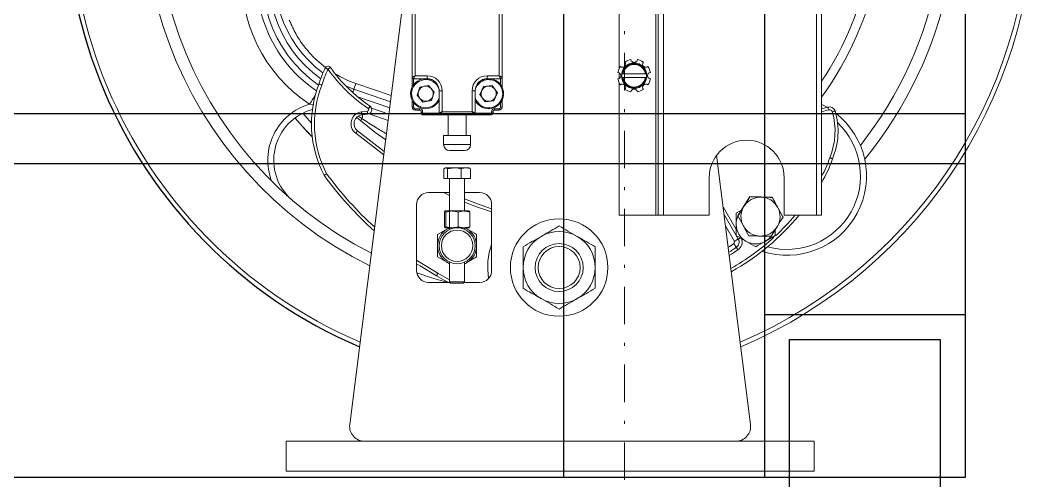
# Model space of a CAD drawing. Extents: x 273215 to 281797, y -454106 to -451256.
# Drawn here: x 279865.44 to 279899.25, y -452336.38 to -452321.02 of the extents above; entities that cross this region are included whole.
import ezdxf

# ---------------------------------------------------------------- set-up
doc = ezdxf.new("R2010")
doc.units = 0
doc.header["$MEASUREMENT"] = 0
doc.linetypes.add('DASHDOT2', pattern=[0.5, 0.25, -0.125, 0, -0.125])
doc.layers.get('0').update_dxf_attribs({"linetype": 'CONTINUOUS'})
for name, color, linetype in [('Kolon', 7, 'CONTINUOUS'), ('MIMARI', 1, 'CONTINUOUS'), ('SOĞUK SU', 3, 'CONTINUOUS')]:
    doc.layers.add(name, color=color, linetype=linetype)

# ---------------------------------------------------------------- blocks, each defined once
blk = doc.blocks.new('ASANSÖRKAİDESİ')
at = {"layer": 'MIMARI'}
for p, q in [((-1, 49), (-1, 2.5)), ((15, 49.007), (15, 2.507)), ((7, 43), (7, 2.5)), ((71.004, 17.007), (-1, 17.007)), ((72.607, 15.007), (-1, 15.007)), ((7, 9), (-1, 9)), ((111.396, 2.507), (-1, 2.507))]:
    blk.add_line(p, q, dxfattribs=at)
blk.add_lwpolyline([(6, 8), (0, 8), (0, 0), (6, 0)], close=True, dxfattribs=at)

msp = doc.modelspace()

# ---------------------------------------------------------------- linework, layer by layer
at = {"color": 4, "lineweight": 9}
for p, q in [((279879.049, -452313.706), (279876.425, -452334.506)), ((279886.631, -452327.519), (279886.631, -452314.869)), ((279886.704, -452327.519), (279886.704, -452314.869)), ((279886.878, -452327.519), (279886.878, -452314.869)), ((279891.98, -452327.519), (279891.98, -452314.869)), ((279892.153, -452327.519), (279892.153, -452315.043)), ((279885.404, -452322.64), (279885.404, -452316.098)), ((279878.504, -452322.919), (279878.504, -452318.269)), ((279878.604, -452318.269), (279878.604, -452322.869)), ((279881.404, -452322.869), (279881.404, -452318.269)), ((279881.504, -452318.269), (279881.504, -452322.919)), ((279878.504, -452323.251), (279878.504, -452322.919)), ((279879.004, -452322.969), (279878.554, -452322.969)), ((279878.554, -452322.969), (279878.554, -452323.169)), ((279878.604, -452322.869), (279879.004, -452322.869)), ((279879.004, -452322.969), (279879.004, -452322.869)), ((279881.004, -452322.869), (279881.404, -452322.869)), ((279881.004, -452322.869), (279881.004, -452322.969)), ((279881.454, -452322.969), (279881.004, -452322.969)), ((279881.454, -452323.169), (279881.454, -452322.969)), ((279881.504, -452322.919), (279881.504, -452323.251)), ((279885.404, -452322.964), (279885.404, -452322.774)), ((279885.511, -452322.809), (279885.501, -452322.809)), ((279885.501, -452322.929), (279885.511, -452322.929)), ((279886.277, -452322.809), (279885.531, -452322.809)), ((279885.531, -452322.929), (279886.277, -452322.929)), ((279886.307, -452322.809), (279886.298, -452322.809)), ((279886.298, -452322.929), (279886.307, -452322.929)), ((279876.302, -452323.216), (279876.563, -452323.317)), ((279876.629, -452323.127), (279876.563, -452323.317)), ((279876.563, -452323.317), (279877.784, -452323.737)), ((279877.809, -452323.534), (279876.629, -452323.127)), ((279878.763, -452323.246), (279878.666, -452323.523)), ((279879.052, -452323.192), (279878.763, -452323.246)), ((279879.052, -452323.192), (279879.243, -452323.415)), ((279880.881, -452323.232), (279880.763, -452323.501)), ((279881.173, -452323.2), (279880.881, -452323.232)), ((279881.173, -452323.2), (279881.346, -452323.437)), ((279885.404, -452327.519), (279885.404, -452323.098)), ((279877.758, -452323.939), (279876.684, -452323.569)), ((279878.504, -452323.919), (279878.504, -452323.687)), ((279878.857, -452323.746), (279878.666, -452323.523)), ((279879.145, -452323.692), (279878.857, -452323.746)), ((279879.145, -452323.692), (279879.243, -452323.415)), ((279879.398, -452323.625), (279879.404, -452323.605)), ((279879.404, -452324.119), (279879.404, -452323.369)), ((279879.504, -452323.369), (279879.404, -452323.369)), ((279879.504, -452323.369), (279879.504, -452324.069)), ((279880.504, -452324.069), (279880.504, -452323.369)), ((279880.504, -452323.369), (279880.604, -452323.369)), ((279880.604, -452323.369), (279880.604, -452324.119)), ((279880.936, -452323.738), (279880.763, -452323.501)), ((279881.228, -452323.706), (279881.346, -452323.437)), ((279881.504, -452323.687), (279881.504, -452323.919)), ((279875.225, -452323.825), (279875.082, -452323.819)), ((279877.15, -452323.955), (279877.731, -452324.156)), ((279878.554, -452323.919), (279878.504, -452323.919)), ((279878.554, -452323.769), (279878.554, -452323.919)), ((279878.604, -452323.969), (279878.754, -452323.969)), ((279878.604, -452323.969), (279878.604, -452324.019)), ((279878.754, -452324.019), (279878.604, -452324.019)), ((279878.754, -452323.969), (279878.754, -452324.019)), ((279881.228, -452323.706), (279880.936, -452323.738)), ((279881.254, -452323.969), (279881.404, -452323.969)), ((279881.254, -452323.969), (279881.254, -452324.019)), ((279881.404, -452324.019), (279881.254, -452324.019)), ((279881.404, -452323.969), (279881.404, -452324.019)), ((279881.454, -452323.919), (279881.454, -452323.769)), ((279881.454, -452323.919), (279881.504, -452323.919)), ((279892.153, -452323.974), (279892.357, -452323.916)), ((279892.385, -452324.012), (279892.153, -452324.078)), ((279874.859, -452324.121), (279875.149, -452324.447)), ((279876.841, -452324.301), (279876.705, -452324.221)), ((279876.818, -452324.074), (279877.009, -452324.051)), ((279877.017, -452324.15), (279876.83, -452324.173)), ((279877.705, -452324.358), (279877.067, -452324.138)), ((279878.804, -452324.119), (279878.804, -452324.069)), ((279878.854, -452324.069), (279878.804, -452324.069)), ((279878.804, -452324.119), (279878.854, -452324.119)), ((279878.854, -452324.069), (279878.854, -452324.119)), ((279878.854, -452324.169), (279878.854, -452324.119)), ((279878.854, -452324.119), (279879.404, -452324.119)), ((279879.454, -452324.169), (279878.854, -452324.169)), ((279880.554, -452324.169), (279879.454, -452324.169)), ((279879.504, -452324.069), (279880.504, -452324.069)), ((279879.704, -452324.869), (279879.704, -452324.169)), ((279880.304, -452324.869), (279880.304, -452324.169)), ((279881.154, -452324.169), (279880.554, -452324.169)), ((279880.604, -452324.119), (279881.154, -452324.119)), ((279881.154, -452324.119), (279881.154, -452324.069)), ((279881.154, -452324.069), (279881.204, -452324.069)), ((279881.154, -452324.119), (279881.154, -452324.169)), ((279881.154, -452324.119), (279881.204, -452324.119)), ((279881.204, -452324.069), (279881.204, -452324.119)), ((279876.683, -452324.709), (279877.575, -452325.393)), ((279877.56, -452325.508), (279876.622, -452324.788)), ((279879.554, -452324.869), (279879.554, -452325.169)), ((279880.454, -452324.869), (279879.554, -452324.869)), ((279880.454, -452325.169), (279880.454, -452324.869)), ((279879.554, -452325.169), (279880.454, -452325.169)), ((279880.254, -452325.369), (279879.754, -452325.369)), ((279889.783, -452334.506), (279888.65, -452325.523)), ((279879.555, -452325.978), (279879.621, -452325.943)), ((279879.555, -452326.293), (279879.555, -452325.978)), ((279879.604, -452325.943), (279879.583, -452325.955)), ((279879.621, -452325.943), (279879.604, -452325.943)), ((279879.912, -452325.943), (279879.621, -452325.943)), ((279879.687, -452325.978), (279879.912, -452325.943)), ((279879.687, -452326.293), (279879.687, -452325.978)), ((279880.295, -452325.943), (279879.912, -452325.943)), ((279880.137, -452326.293), (279880.137, -452325.978)), ((279880.295, -452325.943), (279880.404, -452325.943)), ((279880.426, -452325.955), (279880.404, -452325.943)), ((279880.454, -452325.978), (279880.422, -452325.961)), ((279880.454, -452326.293), (279880.454, -452325.978)), ((279879.687, -452326.293), (279879.555, -452326.293)), ((279880.137, -452326.293), (279879.687, -452326.293)), ((279879.754, -452326.293), (279879.754, -452327.383)), ((279880.454, -452326.293), (279880.137, -452326.293)), ((279880.254, -452327.383), (279880.254, -452326.293)), ((279888.403, -452326.269), (279888.403, -452327.519)), ((279890.903, -452327.519), (279890.903, -452326.269)), ((279879.754, -452326.769), (279879.054, -452326.769)), ((279880.754, -452326.769), (279880.254, -452326.769)), ((279889.364, -452327.544), (279889.756, -452326.904)), ((279889.756, -452326.909), (279889.56, -452327.23)), ((279889.756, -452326.904), (279889.756, -452326.909)), ((279889.756, -452326.904), (279890.506, -452326.924)), ((279890.506, -452326.924), (279890.507, -452326.929)), ((279890.506, -452326.924), (279890.864, -452327.583)), ((279878.654, -452327.169), (279878.654, -452329.369)), ((279879.587, -452327.418), (279879.587, -452327.907)), ((279879.604, -452327.383), (279879.603, -452327.384)), ((279879.833, -452327.383), (279879.606, -452327.383)), ((279879.625, -452327.418), (279879.833, -452327.383)), ((279879.625, -452327.418), (279879.625, -452327.907)), ((279879.754, -452327.385), (279879.754, -452327.997)), ((279880.232, -452327.383), (279879.833, -452327.383)), ((279880.042, -452327.418), (279880.232, -452327.383)), ((279880.042, -452327.418), (279880.042, -452327.907)), ((279880.232, -452327.383), (279880.404, -452327.383)), ((279880.422, -452327.418), (279880.422, -452327.907)), ((279881.154, -452329.369), (279881.154, -452327.169)), ((279888.867, -452327.239), (279889.304, -452328.002)), ((279889.304, -452327.454), (279889.482, -452327.351)), ((279890.865, -452327.588), (279890.686, -452327.259)), ((279885.404, -452327.519), (279886.631, -452327.519)), ((279886.631, -452327.519), (279886.704, -452327.519)), ((279886.704, -452327.519), (279886.878, -452327.519)), ((279886.878, -452327.519), (279888.403, -452327.519)), ((279889.304, -452328.203), (279888.899, -452327.497)), ((279889.364, -452327.544), (279889.364, -452327.549)), ((279889.364, -452327.549), (279889.543, -452327.88)), ((279890.864, -452327.583), (279890.865, -452327.588)), ((279890.903, -452327.519), (279891.98, -452327.519)), ((279891.98, -452327.519), (279892.153, -452327.519)), ((279879.354, -452328.167), (279879.679, -452327.98)), ((279879.603, -452327.942), (279879.604, -452327.943)), ((279879.606, -452327.943), (279879.833, -452327.943)), ((279879.625, -452327.907), (279879.833, -452327.943)), ((279879.679, -452327.98), (279879.754, -452327.943)), ((279879.833, -452327.943), (279880.232, -452327.943)), ((279880.042, -452327.907), (279880.232, -452327.943)), ((279880.404, -452327.943), (279880.232, -452327.943)), ((279880.254, -452327.997), (279880.254, -452327.943)), ((279880.254, -452327.943), (279880.329, -452327.98)), ((279880.265, -452327.943), (279880.329, -452327.98)), ((279880.404, -452327.943), (279880.406, -452327.942)), ((279889.243, -452328.398), (279888.948, -452327.883)), ((279890.473, -452328.228), (279890.669, -452327.909)), ((279889.371, -452328.32), (279889.305, -452328.205)), ((279889.954, -452328.58), (279889.629, -452328.392)), ((279890.604, -452328.204), (279890.279, -452328.392)), ((279879.754, -452329.143), (279879.679, -452329.106)), ((279879.754, -452329.149), (279879.679, -452329.106)), ((279879.754, -452329.088), (279879.754, -452329.748)), ((279880.254, -452329.748), (279880.254, -452329.088)), ((279880.329, -452329.106), (279880.254, -452329.143)), ((279880.654, -452328.918), (279880.329, -452329.106)), ((279879.054, -452329.769), (279879.775, -452329.769)), ((279879.754, -452329.748), (279879.799, -452329.793)), ((279879.754, -452329.748), (279880.186, -452329.748)), ((279880.186, -452329.748), (279880.254, -452329.748)), ((279880.21, -452329.793), (279880.254, -452329.748)), ((279880.234, -452329.769), (279880.754, -452329.769)), ((279879.799, -452329.793), (279880.154, -452329.793)), ((279880.154, -452329.793), (279880.21, -452329.793)), ((279874.304, -452335.069), (279874.304, -452336.069)), ((279874.304, -452335.069), (279874.604, -452335.069)), ((279874.604, -452335.069), (279891.604, -452335.069)), ((279891.604, -452335.069), (279891.904, -452335.069)), ((279891.904, -452335.069), (279891.904, -452336.069)), ((279874.304, -452336.069), (279874.604, -452336.069)), ((279874.604, -452336.069), (279891.604, -452336.069)), ((279891.604, -452336.069), (279891.904, -452336.069))]:
    msp.add_line(p, q, dxfattribs=at)
at = {"color": 4, "lineweight": 9, "flags": 128}
for points in [[(279875.608, -452322.609), (279875.61, -452322.61), (279875.615, -452322.612), (279875.624, -452322.616), (279875.635, -452322.622), (279875.648, -452322.628), (279875.664, -452322.636), (279875.681, -452322.644), (279875.698, -452322.652)], [(279875.78, -452322.594), (279875.778, -452322.595), (279875.774, -452322.599), (279875.766, -452322.604), (279875.756, -452322.611), (279875.744, -452322.62), (279875.73, -452322.63), (279875.714, -452322.641), (279875.698, -452322.652)], [(279878.504, -452322.919), (279878.506, -452322.918), (279878.512, -452322.915), (279878.521, -452322.911), (279878.534, -452322.904), (279878.549, -452322.897), (279878.566, -452322.888), (279878.585, -452322.879), (279878.604, -452322.869)], [(279878.554, -452322.969), (279878.555, -452322.967), (279878.558, -452322.961), (279878.563, -452322.952), (279878.569, -452322.94), (279878.577, -452322.925), (279878.585, -452322.907), (279878.595, -452322.889), (279878.604, -452322.869)], [(279881.404, -452322.869), (279881.414, -452322.889), (279881.423, -452322.907), (279881.432, -452322.925), (279881.44, -452322.94), (279881.446, -452322.952), (279881.451, -452322.961), (279881.453, -452322.967), (279881.454, -452322.969)], [(279881.504, -452322.919), (279881.502, -452322.918), (279881.497, -452322.915), (279881.487, -452322.911), (279881.475, -452322.904), (279881.46, -452322.897), (279881.443, -452322.888), (279881.424, -452322.879), (279881.404, -452322.869)], [(279876.524, -452323.43), (279876.533, -452323.404), (279876.543, -452323.376), (279876.551, -452323.353), (279876.557, -452323.335), (279876.561, -452323.322), (279876.563, -452323.317)], [(279875.082, -452323.819), (279875.135, -452323.737), (279875.187, -452323.659), (279875.234, -452323.587), (279875.274, -452323.526)], [(279877.044, -452323.967), (279877.055, -452323.951), (279877.065, -452323.935), (279877.075, -452323.921), (279877.084, -452323.908), (279877.091, -452323.898), (279877.096, -452323.891), (279877.099, -452323.886), (279877.1, -452323.884)], [(279877.118, -452323.899), (279877.116, -452323.901), (279877.112, -452323.904), (279877.105, -452323.911), (279877.096, -452323.919), (279877.085, -452323.929), (279877.072, -452323.941), (279877.058, -452323.954), (279877.044, -452323.967)], [(279892.153, -452323.828), (279892.179, -452323.841), (279892.332, -452323.923)], [(279892.385, -452324.012), (279892.38, -452323.994), (279892.374, -452323.975), (279892.37, -452323.959), (279892.365, -452323.944), (279892.362, -452323.932), (279892.36, -452323.923), (279892.358, -452323.918), (279892.357, -452323.916)], [(279875.174, -452324.907), (279875.02, -452324.748), (279874.6, -452324.28)], [(279875.174, -452324.907), (279874.827, -452324.54), (279874.6, -452324.28)], [(279876.787, -452324.364), (279876.788, -452324.363), (279876.791, -452324.36), (279876.795, -452324.354), (279876.801, -452324.347), (279876.809, -452324.338), (279876.819, -452324.328), (279876.829, -452324.315), (279876.841, -452324.301)], [(279877.623, -452325.011), (279877.264, -452324.751), (279876.787, -452324.364)], [(279876.83, -452324.173), (279876.83, -452324.171), (279876.829, -452324.165), (279876.828, -452324.156), (279876.826, -452324.144), (279876.825, -452324.129), (279876.823, -452324.112), (279876.82, -452324.093), (279876.818, -452324.074)], [(279879.504, -452324.069), (279879.485, -452324.079), (279879.466, -452324.088), (279879.449, -452324.097), (279879.434, -452324.104), (279879.421, -452324.111), (279879.412, -452324.115), (279879.406, -452324.118), (279879.404, -452324.119)], [(279879.504, -452324.069), (279879.495, -452324.089), (279879.485, -452324.107), (279879.477, -452324.125), (279879.469, -452324.14), (279879.463, -452324.152), (279879.458, -452324.161), (279879.455, -452324.167), (279879.454, -452324.169)], [(279880.504, -452324.069), (279880.514, -452324.089), (279880.523, -452324.107), (279880.532, -452324.125), (279880.54, -452324.14), (279880.546, -452324.152), (279880.551, -452324.161), (279880.553, -452324.167), (279880.554, -452324.169)], [(279880.504, -452324.069), (279880.524, -452324.079), (279880.543, -452324.088), (279880.56, -452324.097), (279880.575, -452324.104), (279880.587, -452324.111), (279880.597, -452324.115), (279880.602, -452324.118), (279880.604, -452324.119)], [(279876.683, -452324.709), (279876.682, -452324.71), (279876.678, -452324.715), (279876.673, -452324.722), (279876.665, -452324.732), (279876.656, -452324.744), (279876.646, -452324.758), (279876.634, -452324.773), (279876.622, -452324.788)], [(279879.754, -452326.866), (279879.615, -452326.799), (279879.553, -452326.769)], [(279880.254, -452326.978), (279880.686, -452327.147), (279881.154, -452327.308)], [(279881.154, -452327.413), (279880.652, -452327.241), (279880.254, -452327.086)], [(279878.654, -452329.021), (279878.826, -452329.133), (279879.361, -452329.46)], [(279879.311, -452329.546), (279878.771, -452329.217), (279878.654, -452329.141)], [(279878.662, -452329.446), (279879.147, -452329.609), (279879.694, -452329.769)], [(279879.311, -452329.546), (279879.312, -452329.545), (279879.315, -452329.54), (279879.319, -452329.532), (279879.325, -452329.521), (279879.333, -452329.508), (279879.342, -452329.493), (279879.351, -452329.476), (279879.361, -452329.46)], [(279879.716, -452329.769), (279879.545, -452329.677), (279879.311, -452329.546)], [(279879.361, -452329.46), (279879.593, -452329.589), (279879.754, -452329.676)]]:
    msp.add_lwpolyline(points, dxfattribs=at)
at = {"color": 4, "lineweight": 9}
for centre, radius in [((279885.904, -452322.869), 0.425), ((279883.404, -452329.269), 1.625), ((279880.004, -452328.543), 0.6), ((279880.004, -452328.543), 0.525), ((279883.404, -452329.269), 0.8), ((279883.404, -452329.269), 0.7)]:
    msp.add_circle(centre, radius, dxfattribs=at)
at = {"color": 4}
msp.add_arc((279883.104, -452317.069), 16.15, 70.9967, 246.8376, dxfattribs=at)
at = {"color": 4, "lineweight": 9}
for centre, radius, start, end in [((279883.104, -452317.069), 16, 70.9967, 246.6838), ((279883.104, -452317.069), 16, 293.3162, 70.9967), ((279883.104, -452317.069), 16.15, 293.1624, 70.9967), ((279883.104, -452317.069), 13.55, 70.9967, 243.664), ((279883.104, -452317.069), 13.15, 70.9967, 243.0578), ((279883.104, -452317.069), 13.55, 320.6859, 70.9967), ((279883.104, -452317.069), 13.15, 321.838, 70.9967), ((279883.104, -452317.069), 11.15, 324.2496, 11.6965), ((279883.104, -452317.069), 10.85, 326.5128, 11.4523), ((279877.829, -452319.641), 4.5, 160.9967, 236.0768), ((279877.829, -452319.641), 4.3, 160.9967, 235.3635), ((279877.829, -452319.641), 4.087, 160.9967, 234.5145), ((279877.829, -452319.641), 3.887, 160.9967, 233.7772), ((279877.829, -452319.641), 5, 175.3279, 236.6655), ((279877.829, -452319.641), 3.687, 210.0658, 233.1606), ((279885.904, -452322.869), 0.55, 101.2458, 123.7542), ((279885.904, -452322.317), 0.108, 186.6748, 353.3252), ((279885.904, -452322.869), 0.55, 56.2458, 78.7542), ((279879.071, -452324.277), 3.843, 154.2777, 162.9261), ((279879.071, -452324.277), 3.743, 154.2777, 162.9797), ((279875.698, -452322.652), 0.1, 35.6342, 154.2777), ((279880.087, -452319.506), 5.4, 215.6342, 235.6943), ((279880.087, -452319.506), 5.3, 215.6342, 235.6943), ((279885.904, -452322.869), 0.55, 146.2458, 168.7542), ((279885.514, -452322.479), 0.108, 231.6748, 38.3252), ((279885.904, -452322.869), 0.398, 8.6766, 171.3234), ((279885.904, -452322.869), 0.378, 9.138, 170.862), ((279886.295, -452322.479), 0.108, 141.6748, 308.3252), ((279885.904, -452322.869), 0.55, 11.2458, 33.7542), ((279877.829, -452319.641), 3.687, 239.2067, 250.9967), ((279878.954, -452323.469), 0.5, 39.8959, 334.0418), ((279878.954, -452323.469), 0.47, 17.7349, 340.589), ((279878.554, -452322.919), 0.05, 180, 270), ((279879.004, -452323.369), 0.5, 0, 90), ((279879.004, -452323.369), 0.4, 0, 90), ((279881.004, -452323.369), 0.5, 90, 180), ((279881.004, -452323.369), 0.4, 90, 180), ((279881.054, -452323.469), 0.47, 336.2111, 162.2651), ((279881.054, -452323.469), 0.5, 336.2111, 140.1041), ((279881.454, -452322.919), 0.05, 270, 0), ((279885.352, -452322.869), 0.108, 276.6748, 83.3252), ((279885.904, -452322.869), 0.55, 191.2458, 213.7542), ((279885.904, -452322.869), 0.408, 171.5331, 188.4669), ((279885.904, -452322.869), 0.398, 188.6766, 351.3234), ((279885.904, -452322.869), 0.378, 189.138, 350.862), ((279885.904, -452322.869), 0.408, 351.5331, 8.4669), ((279886.456, -452322.869), 0.108, 96.6748, 263.3252), ((279885.904, -452322.869), 0.55, 326.2458, 348.7542), ((279878.849, -452324.479), 3.7, 158.9192, 207.5666), ((279878.849, -452324.479), 3.6, 158.8635, 207.4484), ((279878.954, -452323.469), 0.254, 100.589, 160.589), ((279878.954, -452323.469), 0.254, 40.589, 100.589), ((279878.954, -452323.469), 0.254, 340.589, 40.589), ((279881.054, -452323.469), 0.254, 96.2111, 156.2111), ((279881.054, -452323.469), 0.254, 36.2111, 96.2111), ((279881.054, -452323.469), 0.254, 336.2111, 36.2111), ((279885.514, -452323.259), 0.108, 321.6748, 128.3252), ((279885.904, -452322.869), 0.55, 236.2458, 258.7542), ((279885.904, -452323.421), 0.108, 6.6748, 173.3252), ((279885.904, -452322.869), 0.55, 281.2458, 303.7542), ((279886.295, -452323.259), 0.108, 51.6748, 218.3252), ((279878.954, -452323.469), 0.254, 160.589, 220.589), ((279878.954, -452323.469), 0.254, 220.589, 280.589), ((279878.954, -452323.469), 0.254, 280.589, 340.589), ((279881.054, -452323.469), 0.47, 196.7747, 336.2111), ((279881.054, -452323.469), 0.5, 205.8419, 336.2111), ((279881.054, -452323.469), 0.254, 156.2111, 216.2111), ((279881.054, -452323.469), 0.254, 216.2111, 276.2111), ((279881.054, -452323.469), 0.254, 276.2111, 336.2111), ((279875.641, -452325.687), 1.95, 106.687, 200.8459), ((279875.641, -452325.687), 1.75, 105.2665, 229.1079), ((279877.007, -452324.001), 0.05, 271.8195, 42.5425), ((279877.007, -452324.001), 0.15, 273.9466, 42.5425), ((279877.044, -452323.967), 0.1, 42.5425, 55.6943), ((279878.604, -452323.919), 0.1, 180, 270), ((279878.604, -452323.919), 0.05, 180, 270), ((279878.754, -452324.069), 0.1, 0, 90), ((279878.754, -452324.069), 0.05, 0, 90), ((279881.254, -452324.069), 0.1, 90, 180), ((279881.254, -452324.069), 0.05, 90, 180), ((279881.404, -452323.919), 0.05, 270, 0), ((279881.404, -452323.919), 0.1, 270, 0), ((279892.412, -452324.108), 0.2, 18.2608, 105.8982), ((279892.412, -452324.108), 0.1, 19.0042, 105.8982), ((279876.866, -452324.471), 0.4, 96.8508, 232.497), ((279876.866, -452324.471), 0.3, 96.8508, 232.497), ((279875.641, -452325.687), 1.75, 49.1079, 54.6773), ((279876.056, -452324.163), 0.797, 349.9777, 359.4683), ((279878.854, -452324.119), 0.05, 180, 270), ((279879.454, -452324.119), 0.05, 180, 270), ((279880.554, -452324.119), 0.05, 270, 0), ((279881.154, -452324.119), 0.05, 270, 0), ((279890.997, -452326.213), 2.65, 251.6979, 52.1664), ((279890.323, -452324.72), 2.277, 337.1664, 16.4433), ((279890.323, -452324.72), 2.377, 337.2768, 16.4885), ((279890.997, -452326.213), 2.45, 254.758, 46.5391), ((279889.653, -452326.269), 1.25, 0, 180), ((279879.754, -452325.169), 0.2, 180, 270), ((279880.254, -452325.169), 0.2, 270, 0), ((279889.313, -452324.618), 3.361, 327.3779, 342.3179), ((279889.313, -452324.618), 3.261, 330.5674, 342.3955), ((279885.315, -452319.085), 12.062, 216.0986, 227.974), ((279885.315, -452319.085), 11.962, 216.1345, 227.64), ((279879.054, -452327.169), 0.4, 90, 180), ((279880.754, -452327.169), 0.4, 0, 90), ((279890.115, -452327.57), 0.65, 88.5107, 148.5084), ((279890.115, -452327.57), 0.65, 28.5133, 88.5119), ((279890.114, -452327.57), 0.65, 148.5083, 208.5124), ((279890.115, -452327.57), 0.65, 328.5087, 28.512), ((279885.352, -452322.586), 7.804, 299.0404, 320.7953), ((279889.954, -452327.829), 0.65, 155.0432, 180), ((279885.352, -452322.586), 7.704, 313.102, 320.186), ((279880.004, -452328.543), 0.65, 120, 180), ((279880.004, -452328.543), 0.65, 0, 60), ((279883.404, -452329.269), 1.2, 60, 120), ((279889.954, -452327.829), 0.65, 180, 240), ((279890.115, -452327.57), 0.65, 208.5131, 268.5121), ((279890.115, -452327.57), 0.65, 268.5105, 328.5085), ((279883.404, -452329.269), 1.2, 120, 180), ((279883.404, -452329.269), 1.2, 0, 60), ((279885.352, -452322.586), 7.704, 299.339, 312.5571), ((279889.202, -452328.426), 0.05, 298.9977, 34.7317), ((279889.202, -452328.426), 0.2, 301.6398, 32.2762), ((279889.202, -452328.426), 0.3, 302.1195, 25.4954), ((279889.954, -452327.829), 0.65, 240, 300), ((279889.954, -452327.829), 0.65, 300, 321.3982), ((279880.004, -452328.543), 0.65, 180, 240), ((279880.004, -452328.543), 0.65, 300, 0), ((279883.405, -452329.269), 2.383, 160.8466, 188.8885), ((279885.251, -452322.643), 7.054, 302.4668, 304.2991), ((279885.251, -452322.643), 7.204, 301.9047, 304.262), ((279885.251, -452322.643), 7.304, 301.5442, 304.2458), ((279879.054, -452329.369), 0.4, 180, 270), ((279880.754, -452329.369), 0.4, 270, 0), ((279883.404, -452329.269), 1.2, 180, 240), ((279883.404, -452329.269), 1.2, 300, 0), ((279883.404, -452329.269), 1.2, 240, 300), ((279876.921, -452334.569), 0.5, 172.8103, 270), ((279889.287, -452334.569), 0.5, 270, 7.1897)]:
    msp.add_arc(centre, radius, start, end, dxfattribs=at)
for points, knots in [([(279874.409, -452321.018), (279874.43, -452321.063), (279874.471, -452321.152), (279874.542, -452321.3), (279874.599, -452321.412), (279874.628, -452321.469), (279874.638, -452321.489)], [0, 0, 0, 0, 0.298386, 0.599502, 0.85974, 1, 1, 1, 1]), ([(279885.531, -452322.809), (279885.53, -452322.809), (279885.527, -452322.809), (279885.522, -452322.809), (279885.517, -452322.809), (279885.513, -452322.809), (279885.512, -452322.809), (279885.511, -452322.809), (279885.511, -452322.809)], [0, 0, 0, 0, 0.091221, 0.322731, 0.553232, 0.69919, 0.922994, 1, 1, 1, 1]), ([(279885.511, -452322.929), (279885.511, -452322.929), (279885.512, -452322.929), (279885.514, -452322.929), (279885.518, -452322.929), (279885.524, -452322.929), (279885.529, -452322.929), (279885.531, -452322.929), (279885.531, -452322.929)], [0, 0, 0, 0, 0.165445, 0.301308, 0.528394, 0.755412, 0.984371, 1, 1, 1, 1]), ([(279886.298, -452322.809), (279886.297, -452322.809), (279886.296, -452322.809), (279886.293, -452322.809), (279886.288, -452322.809), (279886.282, -452322.809), (279886.279, -452322.809), (279886.277, -452322.809)], [0, 0, 0, 0, 0.187328, 0.410826, 0.635925, 0.86352, 1, 1, 1, 1]), ([(279886.277, -452322.929), (279886.279, -452322.929), (279886.284, -452322.929), (279886.29, -452322.929), (279886.295, -452322.929), (279886.297, -452322.929), (279886.297, -452322.929), (279886.298, -452322.929)], [0, 0, 0, 0, 0.21258, 0.443914, 0.673446, 0.900294, 1, 1, 1, 1]), ([(279875.397, -452323.149), (279875.398, -452323.149), (279875.4, -452323.15), (279875.416, -452323.155), (279875.44, -452323.164), (279875.466, -452323.173), (279875.484, -452323.179), (279875.491, -452323.181), (279875.491, -452323.181)], [0, 0, 0, 0, 0.2145102, 0.4290183, 0.6435821, 0.8582749, 0.9849103, 1, 1, 1, 1]), ([(279877.649, -452324.807), (279877.526, -452324.736), (279877.251, -452324.576), (279876.987, -452324.399), (279876.841, -452324.301)], [0, 0, 0, 0, 0.447548, 1, 1, 1, 1]), ([(279877.017, -452324.15), (279877.017, -452324.149), (279877.017, -452324.147), (279877.015, -452324.13), (279877.013, -452324.105), (279877.011, -452324.077), (279877.009, -452324.059), (279877.009, -452324.051), (279877.009, -452324.051)], [0, 0, 0, 0, 0.214562, 0.429121, 0.6437, 0.858344, 0.986349, 1, 1, 1, 1]), ([(279892.507, -452324.076), (279892.508, -452324.076), (279892.515, -452324.073), (279892.532, -452324.068), (279892.558, -452324.06), (279892.583, -452324.052), (279892.599, -452324.047), (279892.601, -452324.046), (279892.602, -452324.046)], [0, 0, 0, 0, 0.0191324, 0.1414299, 0.3560955, 0.5707357, 0.7853654, 1, 1, 1, 1]), ([(279892.421, -452325.604), (279892.422, -452325.604), (279892.429, -452325.607), (279892.447, -452325.613), (279892.472, -452325.623), (279892.496, -452325.631), (279892.512, -452325.637), (279892.514, -452325.638), (279892.515, -452325.638)], [0, 0, 0, 0, 0.013385, 0.141978, 0.356678, 0.571178, 0.785585, 1, 1, 1, 1]), ([(279879.621, -452325.943), (279879.623, -452325.943), (279879.645, -452325.943), (279879.667, -452325.962), (279879.687, -452325.978)], [0, 0, 0, 0, 0.070185, 1, 1, 1, 1]), ([(279879.912, -452325.943), (279879.917, -452325.943), (279879.993, -452325.943), (279880.068, -452325.962), (279880.137, -452325.978)], [0, 0, 0, 0, 0.070186, 1, 1, 1, 1]), ([(279880.137, -452325.978), (279880.147, -452325.974), (279880.199, -452325.953), (279880.252, -452325.947), (279880.295, -452325.943)], [0, 0, 0, 0, 0.197224, 1, 1, 1, 1]), ([(279880.295, -452325.943), (279880.307, -452325.943), (279880.361, -452325.945), (279880.413, -452325.964), (279880.454, -452325.978)], [0, 0, 0, 0, 0.221046, 1, 1, 1, 1]), ([(279875.569, -452326.192), (279875.57, -452326.191), (279875.572, -452326.19), (279875.587, -452326.181), (279875.608, -452326.168), (279875.632, -452326.153), (279875.648, -452326.143), (279875.654, -452326.139), (279875.655, -452326.139)], [0, 0, 0, 0, 0.213932, 0.427853, 0.642036, 0.856789, 0.989609, 1, 1, 1, 1]), ([(279890.131, -452326.92), (279890.033, -452326.917), (279889.906, -452326.914), (279889.784, -452326.91), (279889.756, -452326.909)], [0, 0, 0, 0, 0.776289, 1, 1, 1, 1]), ([(279890.507, -452326.929), (279890.413, -452326.927), (279890.289, -452326.924), (279890.162, -452326.921), (279890.131, -452326.92)], [0, 0, 0, 0, 0.758146, 1, 1, 1, 1]), ([(279890.686, -452327.259), (279890.681, -452327.252), (279890.621, -452327.14), (279890.562, -452327.031), (279890.507, -452326.929)], [0, 0, 0, 0, 0.070214, 1, 1, 1, 1]), ([(279879.587, -452327.418), (279879.588, -452327.413), (279879.595, -452327.392), (279879.601, -452327.387), (279879.606, -452327.383)], [0, 0, 0, 0, 0.257551, 1, 1, 1, 1]), ([(279879.606, -452327.383), (279879.607, -452327.383), (279879.614, -452327.385), (279879.62, -452327.404), (279879.625, -452327.418)], [0, 0, 0, 0, 0.268633, 1, 1, 1, 1]), ([(279879.833, -452327.383), (279879.838, -452327.383), (279879.909, -452327.383), (279879.978, -452327.402), (279880.042, -452327.418)], [0, 0, 0, 0, 0.070185, 1, 1, 1, 1]), ([(279880.232, -452327.383), (279880.236, -452327.383), (279880.301, -452327.383), (279880.363, -452327.402), (279880.422, -452327.418)], [0, 0, 0, 0, 0.070185, 1, 1, 1, 1]), ([(279880.403, -452327.383), (279880.405, -452327.383), (279880.411, -452327.385), (279880.417, -452327.404), (279880.422, -452327.418)], [0, 0, 0, 0, 0.268633, 1, 1, 1, 1]), ([(279889.56, -452327.23), (279889.556, -452327.238), (279889.489, -452327.346), (279889.425, -452327.451), (279889.364, -452327.549)], [0, 0, 0, 0, 0.070216, 1, 1, 1, 1]), ([(279889.304, -452327.829), (279889.304, -452327.795), (279889.304, -452327.668), (279889.304, -452327.544), (279889.304, -452327.454)], [0, 0, 0, 0, 0.268634, 1, 1, 1, 1]), ([(279890.669, -452327.909), (279890.673, -452327.902), (279890.74, -452327.793), (279890.805, -452327.687), (279890.865, -452327.588)], [0, 0, 0, 0, 0.070215, 1, 1, 1, 1]), ([(279879.587, -452327.907), (279879.588, -452327.912), (279879.595, -452327.933), (279879.601, -452327.939), (279879.606, -452327.943)], [0, 0, 0, 0, 0.257551, 1, 1, 1, 1]), ([(279879.606, -452327.943), (279879.607, -452327.942), (279879.614, -452327.94), (279879.62, -452327.921), (279879.625, -452327.907)], [0, 0, 0, 0, 0.268633, 1, 1, 1, 1]), ([(279879.679, -452327.98), (279879.687, -452327.975), (279879.709, -452327.963), (279879.73, -452327.951), (279879.744, -452327.943)], [0, 0, 0, 0, 0.356656, 1, 1, 1, 1]), ([(279879.833, -452327.943), (279879.838, -452327.943), (279879.909, -452327.942), (279879.978, -452327.924), (279880.042, -452327.907)], [0, 0, 0, 0, 0.070185, 1, 1, 1, 1]), ([(279880.232, -452327.943), (279880.236, -452327.943), (279880.301, -452327.942), (279880.363, -452327.924), (279880.422, -452327.907)], [0, 0, 0, 0, 0.070185, 1, 1, 1, 1]), ([(279880.329, -452327.98), (279880.337, -452327.984), (279880.447, -452328.048), (279880.554, -452328.11), (279880.654, -452328.167)], [0, 0, 0, 0, 0.070214, 1, 1, 1, 1]), ([(279880.406, -452327.941), (279880.406, -452327.941), (279880.412, -452327.939), (279880.417, -452327.922), (279880.422, -452327.907)], [0, 0, 0, 0, 0.150339, 1, 1, 1, 1]), ([(279882.804, -452328.23), (279882.819, -452328.222), (279882.926, -452328.159), (279883.129, -452328.042), (279883.312, -452327.937), (279883.404, -452327.883)], [0, 0, 0, 0, 0.070099, 0.530789, 1, 1, 1, 1]), ([(279883.404, -452327.883), (279883.502, -452327.94), (279883.698, -452328.053), (279883.902, -452328.171), (279884.004, -452328.23)], [0, 0, 0, 0, 0.495458, 1, 1, 1, 1]), ([(279889.304, -452328.204), (279889.304, -452328.173), (279889.304, -452328.05), (279889.304, -452327.923), (279889.304, -452327.829)], [0, 0, 0, 0, 0.257552, 1, 1, 1, 1]), ([(279889.543, -452327.88), (279889.548, -452327.888), (279889.608, -452327.999), (279889.667, -452328.108), (279889.722, -452328.209)], [0, 0, 0, 0, 0.070216, 1, 1, 1, 1]), ([(279890.604, -452328.204), (279890.604, -452328.173), (279890.604, -452328.111), (279890.604, -452328.046), (279890.604, -452328.015)], [0, 0, 0, 0, 0.50639, 1, 1, 1, 1]), ([(279879.354, -452328.543), (279879.354, -452328.509), (279879.354, -452328.382), (279879.354, -452328.258), (279879.354, -452328.167)], [0, 0, 0, 0, 0.268634, 1, 1, 1, 1]), ([(279880.654, -452328.543), (279880.654, -452328.509), (279880.654, -452328.382), (279880.654, -452328.258), (279880.654, -452328.167)], [0, 0, 0, 0, 0.268634, 1, 1, 1, 1]), ([(279882.204, -452328.576), (279882.302, -452328.52), (279882.498, -452328.406), (279882.702, -452328.289), (279882.804, -452328.23)], [0, 0, 0, 0, 0.495458, 1, 1, 1, 1]), ([(279884.004, -452328.23), (279884.019, -452328.238), (279884.126, -452328.3), (279884.329, -452328.417), (279884.512, -452328.523), (279884.604, -452328.576)], [0, 0, 0, 0, 0.070099, 0.530789, 1, 1, 1, 1]), ([(279889.371, -452328.32), (279889.369, -452328.32), (279889.366, -452328.322), (279889.344, -452328.335), (279889.312, -452328.355), (279889.277, -452328.377), (279889.253, -452328.391), (279889.243, -452328.397), (279889.243, -452328.398)], [0, 0, 0, 0, 0.214591, 0.429181, 0.643783, 0.858429, 0.988721, 1, 1, 1, 1]), ([(279889.629, -452328.392), (279889.621, -452328.388), (279889.512, -452328.324), (279889.404, -452328.262), (279889.304, -452328.204)], [0, 0, 0, 0, 0.070215, 1, 1, 1, 1]), ([(279889.436, -452328.28), (279889.427, -452328.286), (279889.41, -452328.296), (279889.388, -452328.309), (279889.374, -452328.318), (279889.372, -452328.319), (279889.371, -452328.32)], [0, 0, 0, 0, 0.2372534, 0.491522, 0.74576, 1, 1, 1, 1]), ([(279889.722, -452328.209), (279889.75, -452328.21), (279889.872, -452328.213), (279889.999, -452328.217), (279890.098, -452328.219)], [0, 0, 0, 0, 0.223711, 1, 1, 1, 1]), ([(279890.279, -452328.392), (279890.271, -452328.396), (279890.162, -452328.46), (279890.054, -452328.522), (279889.954, -452328.58)], [0, 0, 0, 0, 0.0702145, 1, 1, 1, 1]), ([(279890.098, -452328.219), (279890.128, -452328.22), (279890.255, -452328.223), (279890.379, -452328.226), (279890.473, -452328.228)], [0, 0, 0, 0, 0.24185, 1, 1, 1, 1]), ([(279879.354, -452328.918), (279879.354, -452328.887), (279879.354, -452328.764), (279879.354, -452328.637), (279879.354, -452328.543)], [0, 0, 0, 0, 0.2575512, 1, 1, 1, 1]), ([(279880.654, -452328.918), (279880.654, -452328.887), (279880.654, -452328.764), (279880.654, -452328.637), (279880.654, -452328.543)], [0, 0, 0, 0, 0.2575512, 1, 1, 1, 1]), ([(279882.204, -452329.269), (279882.204, -452329.206), (279882.204, -452328.971), (279882.204, -452328.743), (279882.204, -452328.576)], [0, 0, 0, 0, 0.268633, 1, 1, 1, 1]), ([(279884.604, -452329.269), (279884.604, -452329.206), (279884.604, -452328.971), (279884.604, -452328.743), (279884.604, -452328.576)], [0, 0, 0, 0, 0.268633, 1, 1, 1, 1]), ([(279889.307, -452328.597), (279889.306, -452328.595), (279889.304, -452328.592), (279889.29, -452328.571), (279889.269, -452328.539), (279889.247, -452328.504), (279889.232, -452328.48), (279889.226, -452328.471), (279889.226, -452328.47)], [0, 0, 0, 0, 0.214576, 0.429153, 0.643743, 0.858385, 0.98914, 1, 1, 1, 1]), ([(279889.361, -452328.68), (279889.361, -452328.679), (279889.357, -452328.673), (279889.346, -452328.658), (279889.332, -452328.635), (279889.318, -452328.614), (279889.308, -452328.599), (279889.307, -452328.598), (279889.307, -452328.597)], [0, 0, 0, 0, 0.0209956, 0.1414576, 0.3561433, 0.5707827, 0.7853889, 1, 1, 1, 1]), ([(279879.679, -452329.106), (279879.672, -452329.101), (279879.562, -452329.038), (279879.454, -452328.976), (279879.354, -452328.918)], [0, 0, 0, 0, 0.070215, 1, 1, 1, 1]), ([(279880.329, -452329.106), (279880.322, -452329.11), (279880.296, -452329.125), (279880.272, -452329.139), (279880.254, -452329.149)], [0, 0, 0, 0, 0.305231, 1, 1, 1, 1]), ([(279882.204, -452329.962), (279882.204, -452329.904), (279882.204, -452329.678), (279882.204, -452329.443), (279882.204, -452329.269)], [0, 0, 0, 0, 0.257551, 1, 1, 1, 1]), ([(279884.604, -452329.962), (279884.604, -452329.904), (279884.604, -452329.678), (279884.604, -452329.443), (279884.604, -452329.269)], [0, 0, 0, 0, 0.257551, 1, 1, 1, 1]), ([(279882.804, -452330.308), (279882.79, -452330.3), (279882.682, -452330.238), (279882.479, -452330.121), (279882.297, -452330.015), (279882.204, -452329.962)], [0, 0, 0, 0, 0.070099, 0.530789, 1, 1, 1, 1]), ([(279884.604, -452329.962), (279884.507, -452330.018), (279884.31, -452330.132), (279884.107, -452330.249), (279884.004, -452330.308)], [0, 0, 0, 0, 0.495458, 1, 1, 1, 1]), ([(279883.404, -452330.655), (279883.307, -452330.598), (279883.11, -452330.485), (279882.907, -452330.367), (279882.804, -452330.308)], [0, 0, 0, 0, 0.495458, 1, 1, 1, 1]), ([(279884.004, -452330.308), (279883.99, -452330.316), (279883.882, -452330.379), (279883.679, -452330.496), (279883.497, -452330.601), (279883.404, -452330.655)], [0, 0, 0, 0, 0.070098, 0.530789, 1, 1, 1, 1])]:
    msp.add_open_spline(points, degree=3, knots=knots, dxfattribs=at)
at = {"layer": 'Kolon', "color": 7, "linetype": 'DASHDOT2', "lineweight": 15, "ltscale": 5}
msp.add_line((279885.521, -453862.558), (279885.592, -452188.482), dxfattribs=at)

# ---------------------------------------------------------------- block references
at = {"layer": 'SOĞUK SU', "color": 7, "lineweight": 15, "xscale": -0.8372159999853466, "yscale": 0.8372160000144504, "zscale": 0.8372159999999993}
msp.add_blockref('ASANSÖRKAİDESİ', (279896.104, -452338.367), dxfattribs=at)

doc.saveas('drawing.dxf')
